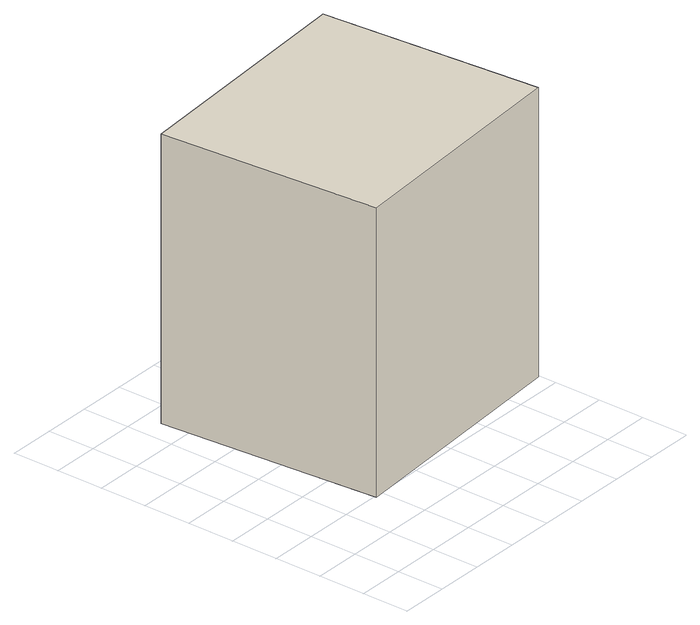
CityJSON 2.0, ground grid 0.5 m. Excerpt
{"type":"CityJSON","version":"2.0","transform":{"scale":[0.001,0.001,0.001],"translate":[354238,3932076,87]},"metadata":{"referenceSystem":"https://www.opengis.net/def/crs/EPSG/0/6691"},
"CityObjects":{
"building1":{"type":"Building","attributes":{"BuildingIDAttribute.prefecture":"14","BuildingIDAttribute.city":"14153","BuildingDetailAttribute.surveyYear":2015},"geometry":[{"type":"Solid","lod":"1","boundaries":[[[[0,1,2,3]],[[2,4,5,3]],[[1,6,4,2]],[[0,7,6,1]],[[3,5,7,0]],[[4,6,7,5]]]]}]}
},
"vertices":[
[3485,1180,180],[913,980,180],[730,3303,180],[3303,3502,180],[730,3303,3180],[3303,3502,3180],[913,980,3180],[3485,1180,3180]
]}
